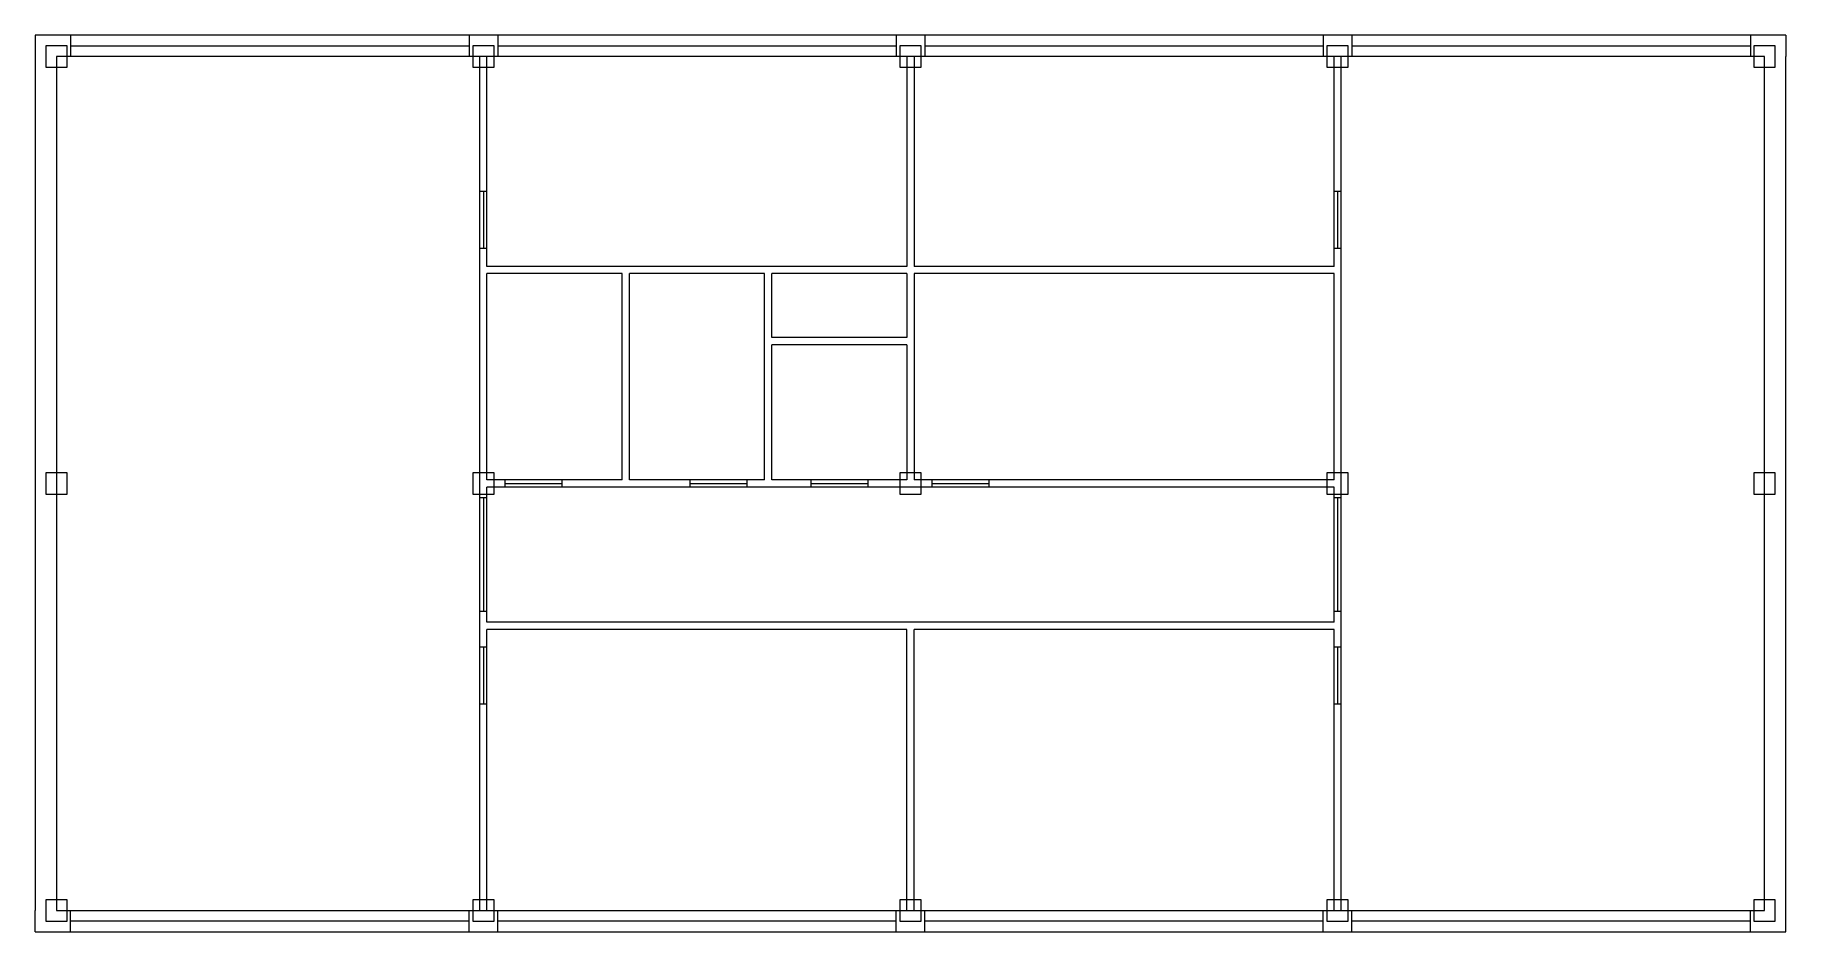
# Model space of a CAD drawing. Header units: millimetres. Extents: x -0.3 to 24.3, y -0.3 to 12.3.
import ezdxf

# ---------------------------------------------------------------- set-up
doc = ezdxf.new("R2010")
doc.units = ezdxf.units.MM
for name, color, linetype, lineweight in [('COLUMN', 41, 'Continuous', 9), ('DOOR', 32, 'Continuous', 15), ('EXTERNAL_WALL', 8, 'Continuous', 0), ('FLOOR_SLAB', 33, 'Continuous', 0), ('PARTITION', 8, 'Continuous', 0), ('WINDOW', 150, 'Continuous', 15)]:
    doc.layers.add(name, color=color, linetype=linetype, lineweight=lineweight)

msp = doc.modelspace()

# ---------------------------------------------------------------- linework, layer by layer
at = {"layer": 'COLUMN', "color": 36, "lineweight": 0, "true_color": 0x874e01}
for points in [[(-0.15, 11.85), (0.15, 11.85), (0.15, 12.15), (-0.15, 12.15), (-0.15, 11.85)], [(5.85, 11.85), (6.15, 11.85), (6.15, 12.15), (5.85, 12.15), (5.85, 11.85)], [(11.85, 11.85), (12.15, 11.85), (12.15, 12.15), (11.85, 12.15), (11.85, 11.85)], [(17.85, 11.85), (18.15, 11.85), (18.15, 12.15), (17.85, 12.15), (17.85, 11.85)], [(23.85, 11.85), (24.15, 11.85), (24.15, 12.15), (23.85, 12.15), (23.85, 11.85)], [(-0.15, 5.85), (0.15, 5.85), (0.15, 6.15), (-0.15, 6.15), (-0.15, 5.85)], [(5.85, 5.85), (6.15, 5.85), (6.15, 6.15), (5.85, 6.15), (5.85, 5.85)], [(11.85, 5.85), (12.15, 5.85), (12.15, 6.15), (11.85, 6.15), (11.85, 5.85)], [(17.85, 5.85), (18.15, 5.85), (18.15, 6.15), (17.85, 6.15), (17.85, 5.85)], [(23.85, 5.85), (24.15, 5.85), (24.15, 6.15), (23.85, 6.15), (23.85, 5.85)], [(-0.15, -0.15), (0.15, -0.15), (0.15, 0.15), (-0.15, 0.15), (-0.15, -0.15)], [(5.85, -0.15), (6.15, -0.15), (6.15, 0.15), (5.85, 0.15), (5.85, -0.15)], [(11.85, -0.15), (12.15, -0.15), (12.15, 0.15), (11.85, 0.15), (11.85, -0.15)], [(17.85, -0.15), (18.15, -0.15), (18.15, 0.15), (17.85, 0.15), (17.85, -0.15)], [(23.85, -0.15), (24.15, -0.15), (24.15, 0.15), (23.85, 0.15), (23.85, -0.15)]]:
    msp.add_lwpolyline(points, close=True, dxfattribs=at)
at = {"layer": 'DOOR', "color": 36, "lineweight": 0, "true_color": 0x874e01}
for p, q in [((6.05, 10.1), (5.95, 10.1)), ((18.05, 10.1), (17.95, 10.1)), ((6.05, 9.3), (5.95, 9.3)), ((18.05, 9.3), (17.95, 9.3)), ((6.3, 6.05), (6.3, 5.95)), ((7.1, 6.05), (7.1, 5.95)), ((8.9, 6.05), (8.9, 5.95)), ((9.7, 6.05), (9.7, 5.95)), ((10.6, 6.05), (10.6, 5.95)), ((11.4, 6.05), (11.4, 5.95)), ((12.3, 6.05), (12.3, 5.95)), ((13.1, 6.05), (13.1, 5.95)), ((6.05, 5.8), (5.95, 5.8)), ((18.05, 5.8), (17.95, 5.8)), ((6.05, 4.2), (5.95, 4.2)), ((18.05, 4.2), (17.95, 4.2)), ((6.05, 3.7), (5.95, 3.7)), ((18.05, 3.7), (17.95, 3.7)), ((6.05, 2.9), (5.95, 2.9)), ((18.05, 2.9), (17.95, 2.9))]:
    msp.add_line(p, q, dxfattribs=at)
for points in [[(6, 10.1), (6, 9.3)], [(18, 10.1), (18, 9.3)], [(6.3, 6), (7.1, 6)], [(8.9, 6), (9.7, 6)], [(10.6, 6), (11.4, 6)], [(12.3, 6), (13.1, 6)], [(6, 5.8), (6, 4.2)], [(18, 5.8), (18, 4.2)], [(6, 3.7), (6, 2.9)], [(18, 3.7), (18, 2.9)]]:
    msp.add_lwpolyline(points, dxfattribs=at)
at = {"layer": 'EXTERNAL_WALL', "color": 36, "true_color": 0x874e01}
for p, q in [((6, 12.3), (-0.3, 12.3)), ((-0.3, 12.3), (-0.3, 12)), ((12, 12.3), (6, 12.3)), ((18, 12.3), (12, 12.3)), ((24.3, 12.3), (18, 12.3)), ((24.3, 12.3), (24.3, 12)), ((-0.3, 12), (-0.3, 0)), ((5.95, 12), (0, 12)), ((0, 12), (0, 0)), ((11.95, 12), (6.05, 12)), ((17.95, 12), (12.05, 12)), ((24, 12), (18.05, 12)), ((24, 0), (24, 12)), ((24.3, 0), (24.3, 12)), ((-0.3, -0.3), (-0.3, 0)), ((0, 0), (5.95, 0)), ((6.05, 0), (11.95, 0)), ((12.05, 0), (17.95, 0)), ((18.05, 0), (24, 0)), ((24.3, -0.3), (24.3, 0)), ((-0.3, -0.3), (6, -0.3)), ((6, -0.3), (12, -0.3)), ((12, -0.3), (18, -0.3)), ((18, -0.3), (24.3, -0.3))]:
    msp.add_line(p, q, dxfattribs=at)
at = {"layer": 'FLOOR_SLAB', "color": 36, "true_color": 0x874e01}
msp.add_lwpolyline([(0, 0), (24, 0), (24, 12), (0, 12), (0, 0)], close=True, dxfattribs=at)
at = {"layer": 'PARTITION', "color": 36, "true_color": 0x874e01}
for p, q in [((5.95, 8.95), (5.95, 12)), ((6.05, 9.05), (6.05, 12)), ((11.95, 12), (11.95, 9.05)), ((12.05, 12), (12.05, 9.05)), ((17.95, 9.05), (17.95, 12)), ((18.05, 9.05), (18.05, 12)), ((5.95, 5.95), (5.95, 8.95)), ((8, 9.05), (6.05, 9.05)), ((6.05, 6.05), (6.05, 8.95)), ((7.95, 8.95), (6.05, 8.95)), ((7.95, 6.05), (7.95, 8.95)), ((10, 9.05), (8, 9.05)), ((9.95, 8.95), (8.05, 8.95)), ((8.05, 6.05), (8.05, 8.95)), ((9.95, 7.95), (9.95, 8.95)), ((11.95, 9.05), (10, 9.05)), ((11.95, 8.95), (10.05, 8.95)), ((10.05, 8.05), (10.05, 8.95)), ((11.95, 8.95), (11.95, 8.05)), ((17.95, 9.05), (12.05, 9.05)), ((17.95, 8.95), (12.05, 8.95)), ((12.05, 8.95), (12.05, 8.05)), ((17.95, 6.05), (17.95, 8.95)), ((18.05, 6.05), (18.05, 9.05)), ((9.95, 6.05), (9.95, 7.95)), ((11.95, 8.05), (10.05, 8.05)), ((10.05, 6.05), (10.05, 7.95)), ((11.95, 7.95), (10.05, 7.95)), ((11.95, 7.95), (11.95, 6.05)), ((12.05, 8.05), (12.05, 6.05)), ((5.95, 3.95), (5.95, 5.95)), ((7.95, 6.05), (6.05, 6.05)), ((6.05, 4.05), (6.05, 5.95)), ((8, 5.95), (6.05, 5.95)), ((10, 5.95), (8, 5.95)), ((9.95, 6.05), (8.05, 6.05)), ((12, 5.95), (10, 5.95)), ((11.95, 6.05), (10.05, 6.05)), ((17.95, 5.95), (12, 5.95)), ((17.95, 6.05), (12.05, 6.05)), ((17.95, 4.05), (17.95, 5.95)), ((18.05, 4.05), (18.05, 6.05)), ((5.95, 0), (5.95, 3.95)), ((12, 4.05), (6.05, 4.05)), ((6.05, 0), (6.05, 3.95)), ((11.95, 3.95), (6.05, 3.95)), ((11.95, 0), (11.95, 3.95)), ((17.95, 4.05), (12, 4.05)), ((17.95, 3.95), (12.05, 3.95)), ((12.05, 0), (12.05, 3.95)), ((17.95, 0), (17.95, 3.95)), ((18.05, 0), (18.05, 4.05))]:
    msp.add_line(p, q, dxfattribs=at)
at = {"layer": 'WINDOW', "color": 36, "lineweight": 0, "true_color": 0x874e01}
for p, q in [((0.2, 12.3), (0.2, 12)), ((5.8, 12.3), (5.8, 12)), ((6.2, 12.3), (6.2, 12)), ((11.8, 12.3), (11.8, 12)), ((12.2, 12.3), (12.2, 12)), ((17.8, 12.3), (17.8, 12)), ((18.2, 12.3), (18.2, 12)), ((23.8, 12.3), (23.8, 12)), ((0.2, -0.3), (0.2, 0)), ((5.8, -0.3), (5.8, 0)), ((6.2, -0.3), (6.2, 0)), ((11.8, -0.3), (11.8, 0)), ((12.2, -0.3), (12.2, 0)), ((17.8, -0.3), (17.8, 0)), ((18.2, -0.3), (18.2, 0)), ((23.8, -0.3), (23.8, 0))]:
    msp.add_line(p, q, dxfattribs=at)
for points in [[(0.2, 12.15), (5.8, 12.15)], [(6.2, 12.15), (11.8, 12.15)], [(12.2, 12.15), (17.8, 12.15)], [(18.2, 12.15), (23.8, 12.15)], [(5.8, -0.15), (0.2, -0.15)], [(11.8, -0.15), (6.2, -0.15)], [(17.8, -0.15), (12.2, -0.15)], [(23.8, -0.15), (18.2, -0.15)]]:
    msp.add_lwpolyline(points, dxfattribs=at)

doc.saveas('drawing.dxf')
